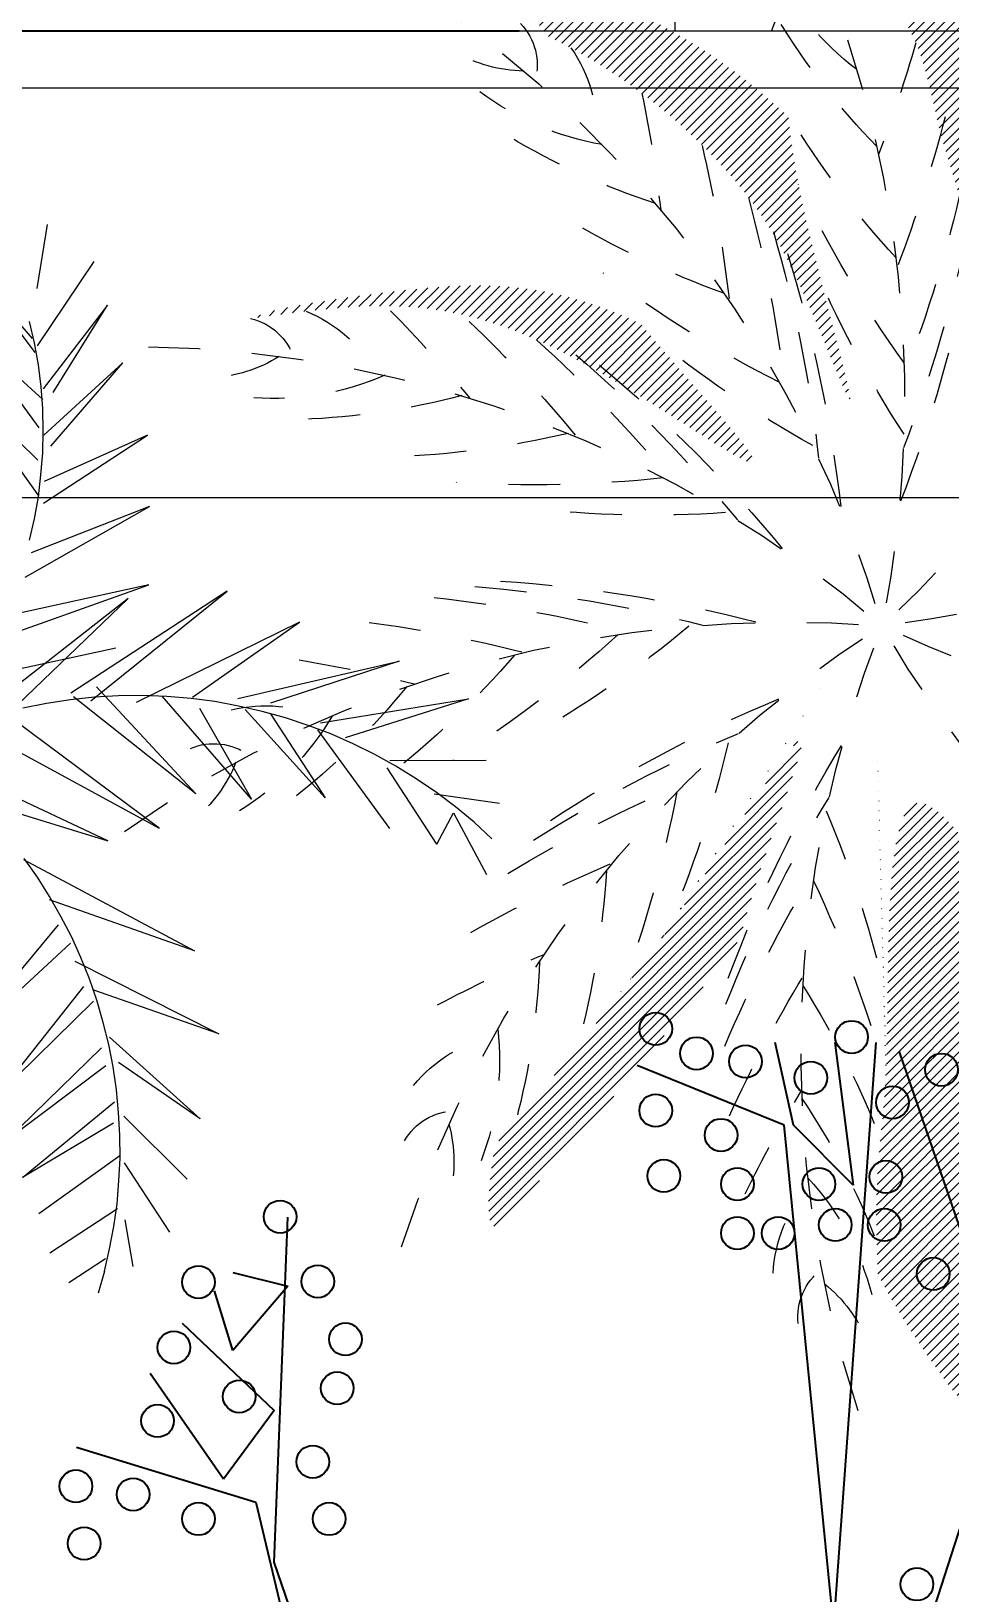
# Model space of a CAD drawing. Header units: millimetres. Extents: x 485872 to 486142, y -52344 to -52207.
# Drawn here: x 485941.389 to 485943.161, y -52262.611 to -52259.599 of the extents above; entities that cross this region are included whole.
import ezdxf

# ---------------------------------------------------------------- set-up
doc = ezdxf.new("R2010")
doc.units = ezdxf.units.MM
doc.header["$LTSCALE"] = 15
doc.header["$PDMODE"] = 2
doc.header["$PDSIZE"] = -10
doc.linetypes.add('DASHDOTX2', pattern=[50.8, 25.4, -12.7, 0, -12.7])
doc.linetypes.add('DASHED2', pattern=[0.375, 0.25, -0.125])
for name, color, linetype, lineweight in [('GRAMA', 74, 'Continuous', 9), ('PAREDE', 255, 'Continuous', 13), ('ÁRVORE', 90, 'DASHED2', 9)]:
    doc.layers.add(name, color=color, linetype=linetype, lineweight=lineweight)
doc.layers.add('hacth', color=9, linetype='Continuous')
doc.layers.add('PAISAVEGSIMBOLOGIA', color=7, linetype='Continuous')
doc.styles.get("Standard").update_dxf_attribs({"font": ''})
doc.styles.get('Standard').set_extended_font_data('Flux Architect', italic=True)
doc.dimstyles.get("Standard").update_dxf_attribs({"dimtxt": 0.2, "dimasz": 0.15, "dimexe": 0.1, "dimexo": 0.3, "dimgap": 0.1, "dimtad": 1, "dimzin": 0, "dimdsep": 46, "dimtxsty": 'Standard', "dimblk": 'ARCHTICK', "dimcen": 0.09, "dimdle": 0.1, "dimclrd": 4, "dimclrt": 2, "dimadec": 0, "dimazin": 0, "dimtfac": 1, "dimtofl": 0, "dimtmove": 0, "dimatfit": 3, "dimfxl": 1, "dimtfillclr": 1, "dimtolj": 1, "dimtzin": 0, "dimarcsym": 1})

# ---------------------------------------------------------------- blocks, each defined once
blk = doc.blocks.new('A$C3A2B07B9')
at = {"layer": 'PAISAVEGSIMBOLOGIA', "color": 38, "linetype": 'Continuous'}
for p, q in [((5.914550603773363, 4.173604955050365), (6.429152512788846, 2.67454722009316)), ((3.654777003315757, 3.502385073726201), (3.945638951889691, 0.5490175959000112)), ((6.429152512788846, 2.67454722009316), (6.362030524656348, 0.9964975167827674)), ((3.945638951889691, 0.5490175959000112), (4.661606825302101, 0.2581556473262765))]:
    blk.add_line(p, q, dxfattribs=at)
at = {"layer": 'PAISAVEGSIMBOLOGIA', "color": 104, "linetype": 'Continuous'}
for p, q in [((6.518648496965397, 2.383685271519311), (6.183038556303245, 3.793247022299937)), ((2.849313145726796, 1.757213382283453), (3.296793066609325, 3.144401137019883)), ((3.699524995404146, 2.920661176578619), (3.498159031006707, 0.1462856671055306)), ((7.3912343426868, 2.115197318989658), (6.518648496965397, 2.383685271519311)), ((6.429152512788846, 1.936205350636555), (6.67526646927439, 2.271815291298565)), ((6.67526646927439, 2.271815291298565), (7.033250405980367, 1.757213382283453)), ((6.876632433671375, 1.511099425797993), (6.429152512788846, 1.936205350636555)), ((3.386289050786103, 0.1910336591939199), (2.849313145726796, 1.757213382283453)), ((6.362030524656348, 1.332107457444891), (6.630518477186228, 1.64534340206282)), ((6.630518477186228, 1.64534340206282), (6.720014461362553, 1.354481453488972)), ((6.630518477186228, 1.264985469312421), (6.362030524656348, 1.332107457444891)), ((3.699524995404146, 0.1462856671055306), (3.610029011227368, 0.8398795444738595)), ((3.610029011227368, 0.8398795444738595), (3.900890959801302, 0.5490175959000112)), ((3.900890959801302, 0.5490175959000112), (3.990386943977853, 0.1462856671055306))]:
    blk.add_line(p, q, dxfattribs=at)
at = {"layer": 'PAISAVEGSIMBOLOGIA', "color": 108}
for centre in [(3.29960960611811, 2.782803099645747), (7.35455169310046, 2.584031428715206), (6.161921667517389, 2.464768426156894), (6.797991014495096, 2.464768426156894), (7.116025687983835, 2.345505423598581), (7.394306027286517, 2.305751089412524), (6.24143033588956, 2.18648808685424), (6.996762685425438, 1.987716415923671), (6.122167333331332, 1.828699079179301), (6.599219343564585, 1.868453413365386), (6.917254017053323, 1.629927408248761), (6.082412999145276, 1.590173074062704), (6.217094723883747, 1.308781581892631), (6.797991014495096, 1.311892734760036), (3.220100937745996, 1.272138400573965), (3.975433287281873, 1.073366729643424), (4.174204958212441, 1.073366729643424), (3.458626942862622, 1.033612395457367), (3.697152947979192, 1.033612395457367), (6.400447672634015, 0.9938580612711831), (3.776661616351361, 0.8348407245268133), (4.174204958212441, 0.8348407245268133), (3.451011674483083, 0.8001252102878027), (4.531993965887239, 0.7950863903407566), (4.253713626584556, 0.5963147194102163), (4.571748300073295, 0.4770517168519035), (3.418872608676565, 0.4372973826658467), (3.816415950537646, 0.318034380107548), (3.180346603559939, 0.2782800459214769), (4.134450624026385, 0.2385257117353063), (4.372976629142954, 0.1987713775492352), (3.617644279607076, 0.1192627091769935), (4.571748300073295, 0.0795083749909367)]:
    blk.add_circle(centre, 0.079508668372212, dxfattribs=at)
blk = doc.blocks.new('COIGUECHILOE')
at = {"layer": 'PAISAVEGSIMBOLOGIA', "lineweight": 0}
blk.add_blockref('A$C3A2B07B9', (292.6279874587085, 127.1423782281506), dxfattribs=at)
blk = doc.blocks.new('salsa')
at = {"layer": 'hacth', "lineweight": 0, "ltscale": 200}
h = blk.add_hatch(dxfattribs=at)
h.set_pattern_fill('ANSI31', color=256, scale=200, angle=90, style=0)
h.set_pattern_definition([(135, (0, 0), (-17.67766952966369, -17.67766952966368), [])])
edge = h.paths.add_edge_path()
edge.add_spline(control_points=[(363.3702715824164, 846.0277414414617), (348.3995544503546, 1052.69447923285), (361.3415342626823, 1620.030020653883), (275.8834430968708, 1921.047028140051), (366.9979290853628, 2850.710922025355), (248.3320648707036, 2690.58356556566), (152.1137959643402, 2560.74692598047), (59.45257513339028, 2425.926214734656), (-14.36283628079105, 2282.324741721933)], knot_values=[13822.58848197714, 13822.58848197714, 13822.58848197714, 13822.58848197714, 14001.88557600465, 14197.34820477547, 14396.65289016089, 14396.65289016089, 14396.65289016089, 14558.25582407644, 14558.25582407644, 14558.25582407644, 14558.25582407644], degree=3, periodic=0)
edge.add_spline(control_points=[(-14.36283628079123, 2282.32474172193), (-16.13416577757914, 2242.531924136176), (-17.70480135578049, 2204.027563417513), (-18.67903813490305, 2168.398777549176)], knot_values=[14197.34820477544, 14197.34820477544, 14197.34820477544, 14197.34820477544, 14222.25027917733, 14222.25027917736, 14222.25027917736, 14222.25027917736], degree=3, periodic=0)
edge.add_spline(control_points=[(-18.6790381349044, 2168.398777549128), (-23.13432454864112, 2005.464623328208), (-15.11695407743281, 1902.668179831238), (-5.59130813549045, 1805.022316240427)], knot_values=[14083.46842099561, 14083.46842099564, 14083.46842099564, 14083.46842099564, 14197.34820477547, 14197.34820477547, 14197.34820477547, 14197.34820477547], degree=3, periodic=0)
edge.add_spline(control_points=[(-5.59130813549045, 1805.022316240427), (1.23281174361534, 1735.069361563776), (8.83101027869485, 1667.759792693369), (13.17202782028557, 1582.876563784907)], knot_values=[14001.88557600465, 14001.88557600465, 14001.88557600465, 14001.88557600465, 14083.46842099561, 14083.46842099561, 14083.46842099561, 14083.46842099561], degree=3, periodic=0)
edge.add_spline(control_points=[(13.17202782028567, 1582.876563784905), (30.30954484416283, 1247.773614643768), (-17.59917369767815, 380.119426583492), (265.539084921443, 717.1845218227048), (363.3702715824181, 846.0277414414635)], knot_values=[13543.01504856858, 13543.01504856859, 13543.01504856859, 13543.01504856859, 13865.0887056072, 14001.88557600465, 14001.88557600465, 14001.88557600465, 14001.88557600465], degree=3, periodic=0)
edge = h.paths.add_edge_path()
edge.add_spline(control_points=[(-501.5724313221068, 1103.737936307692), (-530.6048478017028, 1142.381552345725), (-605.7899784685136, 1239.332076747347), (-759.8974170654503, 1436.847780249547), (-922.4699391657514, 1630.096949191412), (-1076.811234844472, 1810.470517373009), (-1201.798217063649, 1936.93297673229), (-1416.308176234213, 2239.895572037153), (-1384.299809473469, 1965.85236816995), (-1363.795842481676, 1829.475190154568)], knot_values=[1149.589925514433, 1149.589925514433, 1149.589925514433, 1149.589925514433, 1198.587528779231, 1280.661035787035, 1394.067404286654, 1456.037177797629, 1510.97715694337, 1593.394066815083, 1694.754813965674, 1694.754813965674, 1694.754813965674, 1694.754813965674], degree=3, periodic=0)
edge.add_spline(control_points=[(-1363.795842481676, 1829.475190154567), (-1339.108765296388, 1801.309589485842), (-1314.232272889059, 1772.171010516575), (-1289.664481818548, 1743.292198523647)], knot_values=[1394.067404286654, 1394.067404286654, 1394.067404286654, 1394.067404286654, 1431.491538655641, 1431.491538655641, 1431.491538655641, 1431.491538655641], degree=3, periodic=0)
edge.add_spline(control_points=[(-1289.664481818548, 1743.292198523647), (-1215.216695267394, 1655.780723644613), (-1143.603626772196, 1570.654616272448), (-1072.06416251173, 1481.759904563583)], knot_values=[1280.661035787035, 1280.661035787035, 1280.661035787035, 1280.661035787035, 1394.067404286654, 1394.067404286654, 1394.067404286654, 1394.067404286654], degree=3, periodic=0)
edge.add_spline(control_points=[(-1072.06416251173, 1481.759904563583), (-1020.290220721719, 1417.425768474757), (-968.5548297762634, 1351.11779378134), (-919.735105976004, 1288.316363684148)], knot_values=[1198.587528779231, 1198.587528779231, 1198.587528779231, 1198.587528779231, 1280.661035787034, 1280.661035787034, 1280.661035787034, 1280.661035787035], degree=3, periodic=0)
edge.add_spline(control_points=[(-919.7351059760035, 1288.316363684147), (-867.1801429123561, 1220.709941890245), (-818.0040754804808, 1157.167169212916), (-760.6825081458667, 1076.281980768947)], knot_values=[1110.234506813216, 1110.234506813216, 1110.234506813216, 1110.234506813217, 1198.58752877923, 1198.587528779233, 1198.587528779233, 1198.587528779233], degree=3, periodic=0)
edge.add_spline(control_points=[(-760.6825081458647, 1076.281980768945), (-582.3106053262659, 824.5853569056925), (-81.19853814798233, 7.159329564606284), (-411.9493728212918, 767.1627315817763), (-501.5724313221062, 1103.737936307691)], knot_values=[574.6648162335473, 574.66481623355, 574.66481623355, 574.66481623355, 849.5996685194763, 1110.234506813219, 1110.234506813219, 1110.234506813219, 1110.234506813219], degree=3, periodic=0)
edge = h.paths.add_edge_path()
edge.add_spline(control_points=[(1192.701680813004, 588.0149012537684), (1254.207342406173, 636.1021236576908), (1492.544459445706, 819.7348697246462), (1784.781517414263, 1059.235415721024), (2062.544546322274, 1355.308607938811), (2636.282593707726, 1781.795193019002), (2225.058581287383, 1713.45319864803), (2059.177915603527, 1677.611454303515), (2050.986074467131, 1675.816623080736)], knot_values=[12336.51600418353, 12336.51600418353, 12336.51600418353, 12336.51600418353, 12398.85866618304, 12569.27348081385, 12744.63793991423, 12881.98893357636, 13006.38888060704, 13012.92143126195, 13012.92143126195, 13012.92143126195, 13012.92143126195], degree=3, periodic=0)
edge.add_spline(control_points=[(2050.986074467129, 1675.816623080734), (1990.868244545508, 1618.756854319752), (1901.003628100589, 1549.198598605374), (1825.059665836284, 1486.488301415058)], knot_values=[12744.63793991423, 12744.63793991423, 12744.63793991423, 12744.63793991423, 12821.45979465237, 12821.45979465237, 12821.45979465237, 12821.45979465237], degree=3, periodic=0)
edge.add_spline(control_points=[(1825.059665836284, 1486.488301415058), (1766.827397095921, 1438.403334949055), (1716.779786826618, 1394.344630540584), (1671.691873852789, 1353.047350549233)], knot_values=[12685.73252127574, 12685.73252127574, 12685.73252127574, 12685.73252127574, 12744.63793991423, 12744.63793991423, 12744.63793991423, 12744.63793991423], degree=3, periodic=0)
edge.add_spline(control_points=[(1671.691873852789, 1353.047350549233), (1582.55075232734, 1271.400505273512), (1512.795759537615, 1200.547328654372), (1437.505154807438, 1130.713453201618)], knot_values=[12569.27348081385, 12569.27348081385, 12569.27348081385, 12569.27348081385, 12685.73252127573, 12685.73252127573, 12685.73252127573, 12685.73252127573], degree=3, periodic=0)
edge.add_spline(control_points=[(1437.505154807438, 1130.713453201618), (1327.332218488814, 1028.525362925125), (1205.306128485081, 928.5198558041161), (1044.860956062624, 803.2971820680925)], knot_values=[12398.85866618302, 12398.85866618302, 12398.85866618302, 12398.85866618302, 12569.27348081384, 12569.27348081385, 12569.27348081385, 12569.27348081385], degree=3, periodic=0)
edge.add_spline(control_points=[(1044.860956062608, 803.2971820680806), (846.6308608802688, 648.5845025969926), (384.0764550859087, 300.6797483928171), (664.7865110136413, 386.5951429961145), (850.9004049857264, 446.6288509056215)], knot_values=[12019.72646089877, 12019.72646089878, 12019.72646089878, 12019.72646089878, 12230.27405428977, 12398.85866618303, 12398.85866618303, 12398.85866618303, 12398.85866618303], degree=3, periodic=0)
edge.add_spline(control_points=[(850.9004049857264, 446.6288509056215), (908.5294396011908, 465.2179232063203), (972.0352643282395, 485.9001031412145), (1038.874588364889, 506.776960719417)], knot_values=[11967.52526179921, 11967.52526179921, 11967.52526179921, 11967.52526179921, 12019.72646089877, 12019.72646089877, 12019.72646089877, 12019.72646089877], degree=3, periodic=0)
edge.add_arc((3357.114798844167, -3696.640312685248), 4800.307745117986, 116.80083131877089, 118.8773165223536, ccw=False)
edge = h.paths.add_edge_path()
edge.add_spline(control_points=[(2469.632632251046, -1168.369219067615), (2502.629609644715, -1182.800551155965), (2624.101149439429, -1238.451210147419), (2937.985926895731, -1408.079075257307), (2649.812786535552, -998.1543267351744), (2510.167536681851, -790.4996818244534), (2273.327167357952, -528.0267573173983), (1973.698611008586, -319.9428944510614), (1620.213244557234, -137.3972815690112), (778.1147168553128, 23.71465151019343), (1778.99910564831, -2.271803801043969), (2246.121450674314, 54.01999455528971), (2562.644347954937, 124.5742491617978), (3290.003484068052, 148.2381326703718), (2796.506587887387, 372.3195366129441), (2502.586485053674, 493.5056971072436), (2306.274821636954, 568.8649226087459), (2131.945388102111, 578.295524297189)], knot_values=[9939.621023410888, 9939.621023410888, 9939.621023410888, 9939.621023410888, 9972.726294156864, 10055.14320401319, 10179.54315104666, 10245.36745140558, 10344.24250658631, 10519.04088876127, 10598.9809530306, 10778.39029511872, 11027.81157238227, 11109.88507934243, 11285.2495384582, 11422.6005321213, 11547.00047916601, 11612.82477952924, 11771.22023036595, 11771.22023036595, 11771.22023036595, 11771.22023036595], degree=3, periodic=0)
edge.add_spline(control_points=[(2131.945388102107, 578.295524297189), (2171.445856882542, 564.0426310156034), (2209.931645189329, 548.7247876841789), (2248.127121912984, 533.3038212211262)], knot_values=[11612.82477952924, 11612.82477952924, 11612.82477952924, 11612.82477952924, 11657.62261271093, 11657.62261271093, 11657.62261271093, 11657.62261271093], degree=3, periodic=0)
edge.add_spline(control_points=[(2248.127121912984, 533.3038212211262), (2304.250160770195, 510.6448161697342), (2359.746408484062, 487.7631652807878), (2430.353679207016, 457.2181558067518)], knot_values=[11547.00047916601, 11547.00047916601, 11547.00047916601, 11547.00047916601, 11612.82477952924, 11612.82477952924, 11612.82477952924, 11612.82477952924], degree=3, periodic=0)
edge.add_spline(control_points=[(2430.353679207016, 457.2181558067518), (2563.79286033674, 399.4917912258593), (2751.203201700998, 314.3946553952709), (2751.165192184089, 266.5401692327786)], knot_values=[11422.6005321213, 11422.6005321213, 11422.6005321213, 11422.6005321213, 11547.00047916601, 11547.00047916601, 11547.00047916601, 11547.00047916601], degree=3, periodic=0)
edge.add_spline(control_points=[(2751.165192184089, 266.5401692327786), (2751.123225567218, 213.7036417116453), (2522.571451515351, 206.267944147244), (2346.036685029488, 191.3168229042931)], knot_values=[11285.2495384582, 11285.2495384582, 11285.2495384582, 11285.2495384582, 11422.6005321213, 11422.6005321213, 11422.6005321213, 11422.6005321213], degree=3, periodic=0)
edge.add_spline(control_points=[(2346.036685029488, 191.3168229042931), (2269.942018217965, 184.8721966582093), (2203.512161150277, 177.0311975064883), (2142.933264357638, 168.576243068841)], knot_values=[11226.04489391663, 11226.04489391663, 11226.04489391663, 11226.04489391663, 11285.2495384582, 11285.2495384582, 11285.2495384582, 11285.2495384582], degree=3, periodic=0)
edge.add_spline(control_points=[(2142.933264357638, 168.576243068841), (2024.077159857244, 151.9875793362061), (1927.744116389269, 133.0355168235344), (1825.129394990275, 117.6293960752324)], knot_values=[11109.88507934243, 11109.88507934243, 11109.88507934243, 11109.88507934243, 11226.04489391662, 11226.04489391662, 11226.04489391662, 11226.04489391662], degree=3, periodic=0)
edge.add_spline(control_points=[(1825.129394990275, 117.6293960752324), (1752.626265729714, 106.7440966874886), (1676.987181428627, 97.62901125714501), (1580.266970120896, 91.80425735834535)], knot_values=[11027.81157238227, 11027.81157238227, 11027.81157238227, 11027.81157238227, 11109.88507934243, 11109.88507934243, 11109.88507934243, 11109.88507934243], degree=3, periodic=0)
edge.add_spline(control_points=[(1580.266970120896, 91.80425735834535), (1482.558848068655, 85.9200087905107), (1363.336749815276, 83.39365063532692), (1249.011701440578, 81.15045295123636)], knot_values=[10944.8997577068, 10944.8997577068, 10944.8997577068, 10944.8997577068, 11027.81157238227, 11027.81157238227, 11027.81157238227, 11027.81157238227], degree=3, periodic=0)
edge.add_spline(control_points=[(1249.011701440578, 81.15045295123636), (1019.415926221607, 76.64550221148095), (583.4683041084718, 69.65912796164648), (1156.020389950015, -39.88265403172368), (1348.601292102775, -109.5785739892979)], knot_values=[10598.9809530306, 10598.9809530306, 10598.9809530306, 10598.9809530306, 10765.49041561868, 10944.8997577068, 10944.8997577068, 10944.8997577068, 10944.8997577068], degree=3, periodic=0)
edge.add_spline(control_points=[(1348.601292102775, -109.5785739892979), (1434.410255649257, -140.6332351115838), (1499.497867883589, -174.2455404401566), (1565.416543034635, -212.0718510460011)], knot_values=[10519.04088876127, 10519.04088876127, 10519.04088876127, 10519.04088876127, 10598.9809530306, 10598.9809530306, 10598.9809530306, 10598.9809530306], degree=3, periodic=0)
edge.add_spline(control_points=[(1565.416543034635, -212.0718510460011), (1633.314178166913, -251.0337541793823), (1702.093524300543, -294.4664798437665), (1769.592123600222, -342.4190864732092)], knot_values=[10436.70092510495, 10436.70092510495, 10436.70092510495, 10436.70092510495, 10519.04088876127, 10519.04088876127, 10519.04088876127, 10519.04088876127], degree=3, periodic=0)
edge.add_spline(control_points=[(1769.592123600222, -342.4190864732092), (1845.385377159568, -396.2644123141298), (1919.563770744545, -455.8087371030762), (1989.065658053389, -521.1215186443786)], knot_values=[10344.24250658631, 10344.24250658631, 10344.24250658631, 10344.24250658631, 10436.70092510494, 10436.70092510494, 10436.70092510494, 10436.70092510494], degree=3, periodic=0)
edge.add_spline(control_points=[(1989.065658053389, -521.1215186443786), (2063.390993192472, -590.9670230599877), (2132.368196821477, -667.4094319808412), (2188.608037987766, -740.5966366943911)], knot_values=[10245.36745140557, 10245.36745140557, 10245.36745140557, 10245.36745140557, 10344.2425065863, 10344.24250658631, 10344.24250658631, 10344.24250658631], degree=3, periodic=0)
edge.add_spline(control_points=[(2188.608037987769, -740.5966366943954), (2226.048706822797, -789.3197098364301), (2257.844186051739, -836.6000788856409), (2302.712441705801, -901.7665213249117)], knot_values=[10179.54315104666, 10179.54315104667, 10179.54315104667, 10179.54315104667, 10245.36745140558, 10245.36745140558, 10245.36745140558, 10245.36745140558], degree=3, periodic=0)
edge.add_spline(control_points=[(2302.712441705801, -901.7665213249117), (2360.059511284166, -985.0571341259227), (2438.762188014732, -1097.566326392547), (2469.632632251047, -1168.369219067617)], knot_values=[10095.41171607995, 10095.41171607995, 10095.41171607995, 10095.41171607995, 10179.54315104666, 10179.54315104666, 10179.54315104666, 10179.54315104666], degree=3, periodic=0)
edge = h.paths.add_edge_path()
edge.add_spline(control_points=[(1332.159269467301, -2100.612979994519), (1434.36696360965, -2313.044362332876), (1633.422435723916, -2759.593835233744), (1664.684019245823, -2194.300777888868), (1674.223090492669, -1845.50489312667), (1587.787205417427, -1395.189307043084), (1420.556614561933, -1030.86403125312), (1211.188977051062, -731.8702438158607), (1147.231739268526, -633.8349909226987)], knot_values=[8480.373428692319, 8480.373428692319, 8480.373428692319, 8480.373428692319, 8655.661628707956, 8780.061575777487, 8845.88587614054, 9037.655330194162, 9199.090704781012, 9303.725868445072, 9303.725868445072, 9303.725868445072, 9303.725868445072], degree=3, periodic=0)
edge.add_arc((3679.953650847372, 2287.743955015585), 3866.562274002767, 225.2240417064064, 229.0779257070356, ccw=False)
edge.add_spline(control_points=[(956.5930708000192, -456.9984681974918), (814.2354155679553, -368.9472825265319), (575.3876695024153, -249.7365937140088), (901.84469014996, -681.4715012556862), (1026.632694241399, -881.3388793722273)], knot_values=[9199.090704781012, 9199.090704781012, 9199.090704781012, 9199.090704781012, 9345.66050644286, 9546.582154992331, 9546.582154992331, 9546.582154992331, 9546.582154992331], degree=3, periodic=0)
edge.add_spline(control_points=[(1026.632694241399, -881.3388793722273), (1126.89664454184, -1041.927174794216), (1185.862513690248, -1170.389057454502), (1233.097723672993, -1319.430893832415)], knot_values=[9037.655330194164, 9037.655330194164, 9037.655330194164, 9037.655330194164, 9199.090704781016, 9199.090704781016, 9199.090704781016, 9199.090704781016], degree=3, periodic=0)
edge.add_spline(control_points=[(1233.097723672993, -1319.430893832415), (1260.064398274651, -1404.519172366691), (1283.207710120926, -1496.315055941762), (1300.700402413004, -1589.034366262926)], knot_values=[8945.49155623675, 8945.49155623675, 8945.49155623675, 8945.49155623675, 9037.655330194159, 9037.655330194159, 9037.655330194159, 9037.655330194159], degree=3, periodic=0)
edge.add_spline(control_points=[(1300.700402413004, -1589.034366262926), (1319.605569135792, -1689.240440363789), (1331.910738251248, -1790.525088991981), (1335.309315793478, -1885.586792864138)], knot_values=[8845.885876140535, 8845.885876140535, 8845.885876140535, 8845.885876140535, 8945.491556236746, 8945.49155623675, 8945.49155623675, 8945.49155623675], degree=3, periodic=0)
edge.add_spline(control_points=[(1335.309315793479, -1885.586792864142), (1337.555261895456, -1948.408211709535), (1335.911510471037, -2008.51193853712), (1332.888436259139, -2083.044854251497)], knot_values=[8780.061575777481, 8780.061575777487, 8780.061575777487, 8780.061575777487, 8845.88587614054, 8845.88587614054, 8845.88587614054, 8845.88587614054], degree=3, periodic=0)
edge.add_spline(control_points=[(1332.888436259139, -2083.044854251498), (1332.654232293794, -2088.819077173412), (1332.411749730687, -2094.679903065949), (1332.159269467301, -2100.612979994522)], knot_values=[8774.962027741123, 8774.962027741125, 8774.962027741125, 8774.962027741125, 8780.061575777487, 8780.061575777487, 8780.061575777487, 8780.061575777487], degree=3, periodic=0)
edge = h.paths.add_edge_path()
edge.add_spline(control_points=[(-48.77140119367575, -2299.166610728938), (-85.12477775791531, -2529.539838116911), (-177.4864208902475, -3034.132497664987), (213.1892593421442, -2424.733374645859), (466.8261708080192, -2185.970154276736), (535.6042979338977, -1756.773917649801), (627.0047597190797, -1550.896775479238), (646.0195581504717, -1374.276097976433), (646.7464812193691, -1366.951323882213)], knot_values=[7100.069782063641, 7100.069782063641, 7100.069782063641, 7100.069782063641, 7275.668721458865, 7416.704064057883, 7563.046275267133, 7673.389233355532, 7816.821187734269, 7822.951760140059, 7822.951760140059, 7822.951760140059, 7822.951760140059], degree=3, periodic=0)
edge.add_spline(control_points=[(646.7464812193688, -1366.951323882211), (611.3485346953763, -1287.248808670649), (574.3618299221765, -1197.272812744683), (538.6929601104565, -1110.977700675247)], knot_values=[8172.636049292227, 8172.636049292227, 8172.636049292227, 8172.636049292227, 8241.562150309535, 8241.562150309535, 8241.562150309535, 8241.562150309535], degree=3, periodic=0)
edge.add_spline(control_points=[(538.6929601104565, -1110.977700675247), (453.0943148985826, -903.8855017762697), (285.2880921563114, -504.0077310414948), (338.4850663047818, -1094.639854309631), (312.5253010081574, -1316.457688390686)], knot_values=[7816.821187734269, 7816.821187734269, 7816.821187734269, 7816.821187734269, 7982.230994604001, 8172.636049292227, 8172.636049292227, 8172.636049292227, 8172.636049292227], degree=3, periodic=0)
edge.add_spline(control_points=[(312.5253010081574, -1316.457688390686), (309.4255671855695, -1342.943915631102), (305.5498371434767, -1368.086453224356), (301.0791551154543, -1392.188868131335)], knot_values=[7794.085813154994, 7794.085813154994, 7794.085813154994, 7794.085813154994, 7816.821187734269, 7816.821187734269, 7816.821187734269, 7816.821187734269], degree=3, periodic=0)
edge.add_spline(control_points=[(301.0791551154543, -1392.188868131335), (293.1073833135567, -1435.166416144985), (283.2439472005928, -1474.836868777341), (272.5152734382509, -1512.921292842332)], knot_values=[7753.545864923243, 7753.545864923243, 7753.545864923243, 7753.545864923243, 7794.085813154994, 7794.085813154994, 7794.085813154994, 7794.085813154994], degree=3, periodic=0)
edge.add_spline(control_points=[(272.5152734382509, -1512.921292842332), (251.3022628773578, -1588.222798675411), (226.7066733328416, -1657.32384975106), (206.6625876434277, -1733.527965144128)], knot_values=[7673.389233355533, 7673.389233355533, 7673.389233355533, 7673.389233355533, 7753.545864923243, 7753.545864923243, 7753.545864923243, 7753.545864923243], degree=3, periodic=0)
edge.add_spline(control_points=[(206.6625876434277, -1733.527965144128), (179.0700645559405, -1838.4299220568), (160.1026633882078, -1956.792220362552), (119.0390751738016, -2052.749260893281)], knot_values=[7563.046275267133, 7563.046275267133, 7563.046275267133, 7563.046275267133, 7673.389233355532, 7673.389233355532, 7673.389233355532, 7673.389233355532], degree=3, periodic=0)
edge.add_spline(control_points=[(119.0390751738016, -2052.749260893281), (84.69640651505894, -2133.000914285427), (34.8986447832644, -2197.581296271909), (-24.45984377940636, -2269.751437240591)], knot_values=[7470.763262183394, 7470.763262183394, 7470.763262183394, 7470.763262183394, 7563.046275267133, 7563.046275267133, 7563.046275267133, 7563.046275267133], degree=3, periodic=0)
edge.add_spline(control_points=[(-24.45984377940636, -2269.751437240591), (-32.39743139729176, -2279.402235824003), (-40.50598208446849, -2289.188753010583), (-48.77140119367524, -2299.166610728933)], knot_values=[7458.422912559744, 7458.422912559744, 7458.422912559744, 7458.422912559744, 7470.763262183394, 7470.763262183394, 7470.763262183394, 7470.763262183394], degree=3, periodic=0)
edge = h.paths.add_edge_path()
edge.add_spline(control_points=[(-329.841059405295, -1791.672525549206), (-322.327760831347, -1720.968929964825), (-312.4230399337595, -1647.068195031993), (-294.3168615308239, -1555.329323101425)], knot_values=[6880.901407280162, 6880.901407280162, 6880.901407280162, 6880.901407280162, 6959.139968220435, 6959.139968220435, 6959.139968220435, 6959.139968220435], degree=3, periodic=0)
edge.add_spline(control_points=[(-294.3168615308239, -1555.329323101425), (-273.732864211967, -1451.036045313576), (-242.5490861533788, -1323.688287165621), (-211.7826240322847, -1203.357598285349)], knot_values=[6791.955949393549, 6791.955949393549, 6791.955949393549, 6791.955949393549, 6880.901407280162, 6880.901407280162, 6880.901407280162, 6880.901407280162], degree=3, periodic=0)
edge.add_spline(control_points=[(-211.7826240322847, -1203.357598285349), (-153.0933626780788, -973.8180684937828), (-40.3146581987746, -571.3832873444478), (-231.0345331481624, -1080.591930532886), (-315.2714561804029, -1253.627104547658)], knot_values=[6457.253944907151, 6457.253944907151, 6457.253944907151, 6457.253944907151, 6626.923866773077, 6791.955949393549, 6791.955949393549, 6791.955949393549, 6791.955949393549], degree=3, periodic=0)
edge.add_spline(control_points=[(-315.2714561804033, -1253.627104547659), (-336.21521752729, -1296.648706699429), (-356.5530753689511, -1334.846075977292), (-377.2319163393632, -1370.11853579447)], knot_values=[6416.222145209768, 6416.222145209768, 6416.222145209768, 6416.222145209769, 6457.253944907151, 6457.253944907151, 6457.253944907151, 6457.253944907151], degree=3, periodic=0)
edge.add_spline(control_points=[(-377.2319163393632, -1370.11853579447), (-406.6002519597118, -1420.21290227992), (-436.6563511595467, -1464.40772116103), (-470.1126368878886, -1508.143737114915)], knot_values=[6357.948295802835, 6357.948295802835, 6357.948295802835, 6357.948295802835, 6416.222145209766, 6416.222145209769, 6416.222145209769, 6416.222145209769], degree=3, periodic=0)
edge.add_spline(control_points=[(-470.1126368878902, -1508.143737114917), (-570.4681939628597, -1639.334398293832), (-701.4173201328882, -1766.396927401943), (-845.4732092351003, -1874.333183361625)], knot_values=[6183.149913590867, 6183.149913590869, 6183.149913590869, 6183.149913590869, 6357.948295802838, 6357.948295802838, 6357.948295802838, 6357.948295802838], degree=3, periodic=0)
edge.add_spline(control_points=[(-845.4732092351003, -1874.333183361625), (-926.9587115707236, -1935.387542832211), (-1012.637882470707, -1990.32221807024), (-1095.146724726965, -2034.488184747777)], knot_values=[6084.27485842467, 6084.27485842467, 6084.27485842467, 6084.27485842467, 6183.149913590867, 6183.149913590867, 6183.149913590867, 6183.149913590867], degree=3, periodic=0)
edge.add_spline(control_points=[(-1095.146724726965, -2034.488184747777), (-1122.298647483037, -2049.022274463292), (-1149.107245991507, -2062.390188939691), (-1177.670244023456, -2076.010445920812)], knot_values=[6051.737159591898, 6051.737159591898, 6051.737159591898, 6051.737159591898, 6084.27485842467, 6084.27485842467, 6084.27485842467, 6084.27485842467], degree=3, periodic=0)
edge.add_spline(control_points=[(-1177.670244023457, -2076.010445920813), (-1257.731405713777, -2182.251506989697), (-1410.703597974453, -2403.998848398757), (-972.8735137398108, -2207.268739204042), (-737.7982591102127, -2099.09407872245), (-527.3756394925332, -1964.177994101062), (-387.4324010915738, -1846.221125114843), (-329.8410594052941, -1791.672525549203)], knot_values=[5795.076233971353, 5795.076233971353, 5795.076233971353, 5795.076233971353, 5894.050610970407, 6018.450558064908, 6084.27485842467, 6183.149913590867, 6261.281434045263, 6261.281434045263, 6261.281434045263, 6261.281434045263], degree=3, periodic=0)
edge = h.paths.add_edge_path()
edge.add_spline(control_points=[(-821.983111715051, -1030.225482354425), (-669.8223633220912, -848.9637031378902), (-237.6487470686331, -390.2870226500519), (-652.8546979853265, -688.9919601311833), (-900.9036631435297, -837.894558972871)], knot_values=[5010.811685524033, 5010.811685524033, 5010.811685524033, 5010.811685524033, 5204.942081223853, 5410.920343507927, 5410.920343507927, 5410.920343507927, 5410.920343507927], degree=3, periodic=0)
edge.add_spline(control_points=[(-900.9036631435297, -837.894558972871), (-943.1182464377957, -863.2357699612985), (-986.3262331851467, -888.4358583492447), (-1029.589706327259, -912.4813955918816)], knot_values=[4975.75696757972, 4975.75696757972, 4975.75696757972, 4975.75696757972, 5010.811685524032, 5010.811685524032, 5010.811685524032, 5010.811685524032], degree=3, periodic=0)
edge.add_spline(control_points=[(-1029.589706327259, -912.4813955918816), (-1092.859137620091, -947.6461051258323), (-1156.247236361956, -980.341603247103), (-1216.820529633073, -1007.398243806279)], knot_values=[4924.492195997886, 4924.492195997886, 4924.492195997886, 4924.492195997886, 4975.75696757972, 4975.75696757972, 4975.75696757972, 4975.75696757972], degree=3, periodic=0)
edge.add_spline(control_points=[(-1216.820529633073, -1007.398243806279), (-1538.655752396976, -1151.154336159235), (-1781.03013362364, -1135.727717007253), (-2027.801347788482, -1107.479217203078)], knot_values=[4652.114580534013, 4652.114580534013, 4652.114580534013, 4652.114580534013, 4924.492195997886, 4924.492195997886, 4924.492195997886, 4924.492195997886], degree=3, periodic=0)
edge.add_spline(control_points=[(-2027.801347788482, -1107.479217203078), (-2086.479156342745, -1100.762226045644), (-2145.405563532384, -1093.320280795593), (-2219.9782253028, -1082.684735034471)], knot_values=[4587.34802488551, 4587.34802488551, 4587.34802488551, 4587.34802488551, 4652.114580534012, 4652.114580534012, 4652.114580534012, 4652.114580534012], degree=3, periodic=0)
edge.add_spline(control_points=[(-2219.9782253028, -1082.684735034471), (-2155.151683204858, -1114.492403210316), (-1904.547126832525, -1154.007866924382), (-1507.724684646254, -1204.199716501317), (-1197.946086191088, -1223.916472189839), (-861.3845662259416, -1068.911804713995), (-849.4691450146564, -1063.274579172028)], knot_values=[4488.371051896879, 4488.371051896879, 4488.371051896879, 4488.371051896879, 4586.290280177071, 4652.114580534013, 4924.492195997886, 4934.416000155913, 4934.416000155913, 4934.416000155913, 4934.416000155913], degree=3, periodic=0)
edge.add_spline(control_points=[(-849.4691450146579, -1063.274579172029), (-840.5174981541098, -1052.408057796165), (-831.3595276699889, -1041.395155588925), (-821.983111715051, -1030.225482354425)], knot_values=[5410.920343507926, 5410.920343507926, 5410.920343507926, 5410.920343507926, 5422.883003778743, 5422.883003778743, 5422.883003778743, 5422.883003778743], degree=3, periodic=0)
at = {"layer": 'ÁRVORE', "color": 72, "lineweight": 0}
for centre, radius, start, end in [((3782.300058409867, 1497.032301966479), 4067.788028597462, 161.8705755667798, 201.5936322862986), ((-503.6003350463536, 2696.393815406977), 485.0432392775783, 308.4321033856172, 338.3515154958874), ((-85.97010551363493, 2432.527036199724), 210.3441863590647, 173.7791131579242, 233.039547646097), ((-985.4667269435553, 2607.917068396143), 983.5751865614633, 317.4391002144179, 345.0126682202128), ((117.3319997492406, 2303.704585195898), 501.0402275964803, 182.8789517495162, 221.5345528079054), ((2180.01151579648, 3434.304767545691), 4067.788028597462, 197.8705755673168, 237.5936322858004), ((-2403.967381432357, 3092.066137497691), 2557.882302316665, 326.0526428209093, 338.8318480556319), ((-1992.321748509708, 1885.419570241502), 485.0432392775783, 344.4321033836036, 14.35151549589271), ((3825.531746134458, 4117.385977118654), 4800.307745117984, 206.188295071305, 211.1385601164552), ((-2330.154521509709, 1530.606419572054), 983.5751865614633, 353.4391002144322, 21.01266822089646), ((-2917.237115233841, 2943.64619329237), 3126.363005056547, 327.5529401608234, 339.1109605998201), ((-1499.354794054928, 1917.423751457041), 210.3441863590647, 209.7791131578633, 269.0395476461111), ((3519.092937767801, -2040.314765017102), 4067.788028597462, 110.1724596134862, 149.8955163310189), ((-3762.321340232792, 1088.517479217989), 2557.882302316665, 2.052642821203277, 14.831848055585), ((3828.666966125665, 3720.010092599697), 4800.307745117984, 204.5672565167883, 211.210680936158), ((-1259.159999027553, 1932.702178568957), 501.0402275964803, 218.8789517493069, 257.5345528108595), ((-4049.386630445423, 2699.553000108717), 4213.234994074091, 334.6755118233613, 344.6306614485044), ((-4090.326223268809, 666.7508420491647), 3126.363005056547, 3.552940162472799, 15.11096059913775), ((3866.560995951591, 3351.086545757397), 4800.307745117984, 202.9482548695818, 211.3076687615416), ((674.7814397814842, 5579.626370477868), 4800.307745117984, 242.1882950721172, 247.1385601176889), ((3911.088516027032, 3104.634599020152), 4800.307745117984, 201.6825186313177, 211.4018622262456), ((-4862.780042066875, -196.1854878669547), 4213.234994074091, 10.67551182281818, 20.63066144637463), ((-3756.619842603509, 2159.545932672365), 3866.562274002767, 337.0346771915022, 347.4268266364332), ((3954.221841246186, 2922.504421709485), 4800.307745117984, 200.5185801731161, 211.4981257703373), ((910.8895705941292, 5259.985362838401), 4800.307745117984, 240.5672565178467, 247.2106809336747), ((-4308.518544956746, -460.9763822421372), 3866.562274002767, 13.03467719140987, 23.42682663668851), ((1158.394304737744, 4983.79349568524), 4800.307745117984, 238.9482548708839, 247.3076687625095), ((-332.6844969984916, 4054.16088371296), 4067.788028597462, 234.9681246691864, 274.6911813912899), ((1339.278644919691, 4810.582302117166), 4800.307745117984, 237.6825186290936, 247.4018622262973), ((-2726.33103191823, 302.112577996595), 485.0432392775783, 21.52965248490895, 51.44906459730401), ((1481.227670237717, 4688.58902591691), 4800.307745117984, 236.5185801741183, 247.4981257713537), ((-2781.775718107524, -184.6617446379679), 983.5751865614633, 30.5366493174262, 58.1102173212422), ((-3657.429412424269, -1401.12178734559), 2557.882302316665, 39.15019192315729, 51.92939715793636), ((-3664.650684371295, -1935.37093592211), 3126.363005056547, 40.65048926443916, 52.20850970121645), ((-2352.439877777996, 624.9842098489462), 210.3441863590647, 246.8766622607148, 306.1370967458333), ((-3760.266721769872, -3089.581308901863), 4213.234994074091, 47.77306092371094, 57.72821055064881), ((-3158.467409729662, -2966.465050985659), 3866.562274002767, 50.13222629371307, 60.52437573795314), ((1744.510943174657, -3674.721896216827), 4067.788028597462, 75.67216806278081, 115.3952247809527), ((-2170.073719933334, 782.0496559379677), 501.0402275964803, 255.976500850471, 294.6321019115027), ((-2827.272585794034, 4857.374821004836), 4800.307745117984, 279.2858441688879, 284.2361092192288), ((-2446.151339620056, 4744.840297756161), 4800.307745117984, 277.6648056177769, 284.3082300365852), ((-3905.417096897664, 1137.812262780411), 4067.788028597462, 304.0338805215819, 343.7569372416856), ((-2082.14743791491, 4673.835365097416), 4800.307745117984, 276.0458039763244, 284.4052178612754), ((-3988.16609565884, -800.8936505602617), 4067.788028597462, 331.6319079146236, 11.35496463328772), ((-2755.740671321454, -2992.121788680175), 4067.788028597462, 7.631907914565213, 47.35496463433229), ((-2652.123389720622, 3084.338011877058), 4067.788028597462, 270.968124666703, 310.6911813843595), ((-1833.395862146917, 4644.785138980863), 4800.307745117984, 274.7800677305992, 284.4994113263783), ((-1646.59278172225, 4633.102057644545), 4800.307745117984, 273.6161292736322, 284.595674870963), ((-470.7159747776413, -4040.461102002853), 4067.788028597462, 43.63190791609513, 83.35496462975067), ((-4055.390605121555, 2780.415347700386), 4800.307745117984, 309.616129275701, 320.595674873217), ((-4213.384614646139, 2680.06706331615), 4800.307745117984, 310.7800677298529, 320.4994113253808), ((-811.6094022688296, -4256.421202716039), 3866.562274002767, 86.13222629127746, 96.52437573942883), ((-4915.597546010914, 117.4871558494923), 4800.307745117984, 342.6818851284789, 353.6614307267267), ((-4410.726292282047, -2173.107461822772), 4800.307745117984, 10.27991252053511, 21.25945811906943), ((-1226.109352171126, -4709.753108119214), 4213.234994074091, 83.77306091913665, 93.72821055278307), ((-4431.704161330762, 2557.356682199432), 4800.307745117984, 312.0458039726223, 320.4052178617705), ((-1827.18218825728, -3719.775604619267), 3126.363005056547, 76.65048926490313, 88.20850970216325), ((-4993.253486454191, -52.81093615255679), 4800.307745117984, 343.8458235846785, 353.5651671798636), ((1642.143270522651, -4009.88737443238), 3866.562274002767, 119.1979821467318, 129.5901315930567), ((-4400.653268441263, -2360.004276726948), 4800.307745117984, 11.44385097667879, 21.16319457172671), ((-4767.925156086387, 2400.844754208258), 4800.307745117984, 313.664805616911, 320.3082300367944), ((3312.942012623249, -2792.892138487281), 3866.562274002767, 146.7960095383473, 157.1881589843629), ((-2135.363827109042, -3283.314407030674), 2557.882302316665, 75.1501919246806, 87.92939715573377), ((-2141.962380334439, -1784.481231875339), 983.5751865614633, 66.53664931372434, 94.11021732059997), ((-5142.404854297343, 2267.869648140302), 4800.307745117984, 315.2858441733106, 320.2361092184781), ((-5109.264152764978, -274.7631549039799), 4800.307745117984, 345.1115598259491, 353.4709737169305), ((-2383.225455045405, -1358.082963594788), 485.0432392775783, 57.52965248467617, 87.44906459607478), ((1542.112100810108, -4615.951554243074), 4213.234994074091, 116.8388167789878, 126.7939664032777), ((-2215.303772821727, -642.8458668325039), 501.0402275964803, 291.9765008515196, 330.6321019096781), ((3505.061076462566, -3376.339042894164), 4213.234994074091, 144.4368441712391, 154.3919937946568), ((-4400.64137552649, -2610.446409673983), 4800.307745117984, 12.70958721715957, 21.06900110883903), ((-2270.520340844694, -877.1066200505885), 210.3441863590647, 282.876662259843, 342.1370967462654), ((-5305.639369114938, -589.3697589315417), 4800.307745117984, 346.7305614726257, 353.373985890621), ((498.2531458440396, -4114.251949041704), 3126.363005056547, 109.7162451172658, 121.2742655561072), ((-4428.926534026563, -2980.230793766299), 4800.307745117984, 14.32858886382008, 20.97201328361756), ((2347.552754164038, -3415.306920865173), 3126.363005056547, 137.3142725101605, 148.8722929485525), ((-5546.918816879095, -905.1254418507159), 4800.307745117984, 348.3516000270002, 353.3018650727993), ((1.849332362708764, -3916.622109582271), 2557.882302316665, 108.215947778652, 120.9951530119357), ((-821.4457032826568, -2664.132703559095), 983.5751865614633, 99.60240516813455, 127.1759731763699), ((1816.074909061489, -3470.130270438823), 2557.882302316665, 135.8139751675451, 148.5931804016806), ((-4496.474370643201, -3371.836096291985), 4800.307745117984, 15.94962741942874, 20.89989246318393), ((-1505.78669148654, -1747.406093056866), 501.0402275964803, 325.042256704945, 3.697857764718897), ((-1424.247714146676, -1973.853360780136), 210.3441863590647, 315.9424181146149, 15.20285260103747), ((-1256.278405412736, -2438.425203588414), 485.0432392775783, 90.59540833811572, 120.5148204517881), ((506.2196089032266, -2741.553904805885), 983.5751865614633, 127.2004325610979, 154.7740005675218), ((-524.9445732829001, -2246.164466181392), 501.0402275964803, 352.6402840969188, 31.2958851568654)]:
    blk.add_arc(centre, radius, start, end, dxfattribs=at)
blk = doc.blocks.new('borbrak')
at = {"layer": 'hacth', "color": 76, "lineweight": 0}
for p, q in [((293.5168614747817, 695.2698518221441), (411.135222147277, 959.5008667326764)), ((411.135222147277, 959.5008667326764), (343.8465785999433, 719.3405860952624)), ((427.5470864281524, 767.4820546550908), (528.7535828197722, 923.3947653161888)), ((167.1455065137706, 587.4986097140645), (276.5579350526095, 887.2886639065109)), ((276.5579350526095, 887.2886639065109), (209.2692915052758, 635.0930161257565)), ((612.4540906615439, 899.3240310430699), (528.7535828197722, 803.5881560715786)), ((616.2835256644757, 838.6001332053563), (661.6896835039953, 850.0884382005897)), ((-614.0592332429369, 635.0930161257565), (-690.1008710788446, 815.6235232081088)), ((571.9714921075501, 824.9235796380087), (528.2065206784754, 809.0587774917075)), ((616.2835256644757, 838.6001332053563), (571.9714921075501, 824.9235796380087)), ((612.4540906615439, 755.4466875117505), (579.083299944934, 815.6235232081088)), ((579.083299944934, 815.6235232081088), (713.6605870532222, 803.5881560715786)), ((-521.6057311126497, 611.5693439871827), (-605.8533011093386, 791.5527889349905)), ((-605.8533011093386, 791.5527889349905), (-538.5646575348219, 599.5339768506527)), ((484.9886114042599, 791.0057267936645), (442.8648264127549, 771.3114896580228)), ((528.2065206784754, 809.0587774917075), (484.9886114042599, 791.0057267936645)), ((-706.5127353596617, 695.2698518221441), (-798.9662374763284, 779.5174217984602)), ((-437.9052232981194, 551.3925082908245), (-496.4408725704415, 755.4466875117505)), ((-496.4408725704415, 755.4466875117505), (-463.070081867394, 551.3925082908245)), ((108.6098572413902, 767.4820546550908), (66.48607226344757, 419.0034697683004)), ((116.8157893885509, 515.2864068743364), (108.6098572413902, 767.4820546550908)), ((442.8648264127549, 771.3114896580228), (401.8351657309684, 749.4290039434562)), ((612.4540906615439, 755.4466875117505), (436.3000807166681, 755.4466875117505)), ((361.8996293183883, 725.9053318116638), (322.5111550471047, 700.1934111077571)), ((401.8351657309684, 749.4290039434562), (361.8996293183883, 725.9053318116638)), ((-353.6576533285552, 719.3405860952624), (-387.5755061728996, 503.2510397377773)), ((-353.6576533285552, 479.1803054646589), (-353.6576533285552, 719.3405860952624)), ((322.5111550471047, 700.1934111077571), (284.763867186266, 672.8403039662516)), ((301.7227936084382, 683.2344846855849), (536.9595149670495, 695.2698518221441)), ((-17.76149770611664, 683.2344846855849), (-17.76149770611664, 323.26759479678)), ((16.15635513822781, 347.3383290698984), (-17.76149770611664, 683.2344846855849)), ((284.763867186266, 672.8403039662516), (248.6577657765593, 643.8460104143305)), ((-631.0181596651091, 635.0930161257565), (-798.9662374763284, 611.5693439871827)), ((-621.7181032488587, 633.4518296949681), (-661.6536396614392, 648.2225075449969)), ((-582.329628977517, 617.0399654141512), (-621.7181032488587, 633.4518296949681)), ((-236.0392926561181, 647.128383269126), (-286.3690097812214, 406.9681026249307)), ((-252.9982190782321, 371.4090633566083), (-236.0392926561181, 647.128383269126)), ((248.6577657765593, 643.8460104143305), (213.6457886495045, 613.2105304112192)), ((-798.9662374763284, 611.5693439871827), (-605.8533011093386, 623.6047111305523)), ((-544.0352789889439, 597.8927904266457), (-582.329628977517, 617.0399654141512)), ((213.6457886495045, 613.2105304112192), (180.2749979465734, 580.3868018563369)), ((419.3411542944958, 623.6047111305523), (192.3103650831034, 587.4986097140645)), ((226.228217927448, 623.6047111305523), (419.3411542944958, 623.6047111305523)), ((-521.6057311126497, 587.4986097140645), (-706.5127353596617, 539.3571411610463)), ((-506.8350532694022, 577.6514911428677), (-544.0352789889439, 597.8927904266457)), ((-470.7289518461911, 555.2219432937563), (-506.8350532694022, 577.6514911428677)), ((180.2749979465734, 580.3868018563369), (147.9983315126736, 547.0160111533478)), ((-706.5127353596617, 539.3571411610463), (-480.0290082896244, 551.3925082908245)), ((-435.1699125914018, 531.1512090138567), (-470.7289518461911, 555.2219432937563)), ((-110.2149998227833, 563.4278754341648), (-210.8744340731064, 299.1968605168513)), ((-185.7095755308981, 251.055391957052), (-110.2149998227833, 563.4278754341648)), ((147.9983315126736, 547.0160111533478), (117.9099136712611, 511.4569718714047)), ((-429.1522290231077, 515.2864068743364), (-647.9770860872812, 467.1449383213182)), ((-401.7991218884126, 504.8922261685945), (-435.1699125914018, 531.1512090138567)), ((-110.2149998227833, 515.2864068743364), (-76.29714697843883, 119.213415575854)), ((-51.13228840910597, 202.9139234040049), (-110.2149998227833, 515.2864068743364)), ((141.9806479443214, 515.2864068743364), (343.8465785999433, 503.2510397377773)), ((-368.9753933130996, 477.5391190270893), (-401.7991218884126, 504.8922261685945)), ((343.8465785999433, 503.2510397377773), (83.44499868556159, 467.1449383213182)), ((117.9099136712611, 511.4569718714047), (88.91562011255883, 474.8038083135907)), ((-647.9770860872812, 467.1449383213182), (-370.6165797507856, 479.1803054646589)), ((-337.7928511890931, 447.9977633270027), (-368.9753933130996, 477.5391190270893)), ((88.91562011255883, 474.8038083135907), (62.10957511910237, 436.5094583317985)), ((-308.2514954754151, 417.3622833442932), (-337.7928511890931, 447.9977633270027)), ((-42.92635627544949, 443.0742040414189), (-143.5857905257726, 178.8431891308864)), ((62.10957511910237, 436.5094583317985), (36.94471654982772, 397.1209840605153)), ((276.5579350526095, 419.0034697683004), (-9.008503431105055, 323.26759479678)), ((-0.8025712838862091, 371.4090633566083), (276.5579350526095, 419.0034697683004)), ((36.94471654982772, 397.1209840605153), (13.96810655930312, 357.1854476410954)), ((13.96810655930312, 357.1854476410954), (-7.367317007156088, 315.6087247908872)), ((-85.0501412534504, 119.213415575854), (293.5168614747817, 323.26759479678)), ((293.5168614747817, 323.26759479678), (-34.17336198693373, 202.9139234040049)), ((-7.367317007156088, 315.6087247908872), (-26.5144920081948, 272.9378776648082)), ((-26.5144920081948, 272.9378776648082), (-44.02048057172215, 229.7199683974032)), ((201.0633593581151, 71.07194702280684), (528.7535828197722, 251.055391957052)), ((528.7535828197722, 251.055391957052), (293.5168614747817, 71.07194702280684)), ((259.5990086304373, 226.9846576839045), (-51.13228840910597, 34.96584559956682)), ((58.28014011622871, 59.03657987946644), (259.5990086304373, 226.9846576839045)), ((419.3411542944958, 47.00121273612603), (688.495728483831, 202.9139234040049)), ((688.495728483831, 202.9139234040049), (486.6297978418296, 47.00121273612603)), ((244.2812686187099, 74.90138201217631), (199.9692350618424, 73.26019558816915)), ((288.5933021891396, 74.35431987763148), (244.2812686187099, 74.90138201217631)), ((332.3582736047101, 71.61900915735168), (288.5933021891396, 74.35431987763148)), ((376.12324500666, 67.242512019875), (332.3582736047101, 71.61900915735168)), ((419.8882164222302, 60.67776630347362), (376.12324500666, 67.242512019875)), ((463.1061257100663, 51.92477202173904), (419.8882164222302, 60.67776630347362)), ((579.083299944934, 22.9304784629785), (806.1140891563846, 83.10731415258488)), ((806.1140891563846, 83.10731415258488), (629.4130170836578, 10.89511132644839)), ((436.3000807166681, -241.300536454306), (343.8465785999433, 59.03657987946644)), ((385.970363577886, 59.03657987946644), (436.3000807166681, -241.300536454306)), ((505.776972829364, 41.5305913091579), (463.1061257100663, 51.92477202173904)), ((553.9184413891635, -217.2298021811875), (469.6708714197156, 34.96584559956682)), ((503.5887242640018, 34.96584559956682), (553.9184413891635, -217.2298021811875)), ((548.4478199622243, 28.40109988994664), (505.776972829364, 41.5305913091579)), ((590.024542798812, 14.17748418124392), (548.4478199622243, 28.40109988994664)), ((630.5071413528058, -2.781442240928298), (590.024542798812, 14.17748418124392)), ((637.6189492173144, -253.3359035976755), (587.2892320921528, -1.140255816921124)), ((621.2070849364973, -13.17562296026153), (637.6189492173144, -253.3359035976755)), ((670.9897399203037, -21.38155510067008), (630.5071413528058, -2.781442240928298)), ((709.8311520502903, -41.62285437766695), (670.9897399203037, -21.38155510067008)), ((721.8665191868203, -37.24635723337997), (889.8145970116601, -1.140255816921124)), ((713.6605870532222, -265.3712707342056), (688.495728483831, -37.24635723337997)), ((748.1255020524841, -63.50534008542307), (709.8311520502903, -41.62285437766695)), ((721.8665191868203, -61.31709151327959), (713.6605870532222, -265.3712707342056)), ((785.3257277447847, -87.5760743585415), (748.1255020524841, -63.50534008542307)), ((789.1551627341543, -277.4066378707939), (780.9492306005559, -85.38782578642713)), ((820.8847670266988, -113.2879950624774), (785.3257277447847, -87.5760743585415)), ((957.103240558994, -85.38782578642713), (797.3610948813727, -85.38782578642713)), ((855.8967441536951, -140.6411022039829), (820.8847670266988, -113.2879950624774)), ((889.2675348567427, -169.635395755904), (855.8967441536951, -140.6411022039829)), ((864.6497384287068, -145.0175993414595), (864.6497384287068, -301.4773721506935)), ((889.8145970116601, -145.0175993414595), (974.0621669811662, -181.1237007579475)), ((920.9971391221042, -200.2708757590153), (889.2675348567427, -169.635395755904)), ((951.6326191320547, -232.0004800244351), (920.9971391221042, -200.2708757590153)), ((931.9383819760403, -301.4773721506935), (931.9383819760403, -217.2298021811875)), ((951.6326191320547, -232.0004800244351), (980.6269126907573, -265.3712707342056))]:
    blk.add_line(p, q, dxfattribs=at)
blk = doc.blocks.new('_ArchTick')
at = {"color": 0, "const_width": 0.15}
blk.add_lwpolyline([(-0.5, -0.5), (0.5, 0.5)], dxfattribs=at)
blk = doc.blocks.new('*D239')
at = {"color": 4, "linetype": 'Continuous', "lineweight": -2, "transparency": 16777216}
blk.add_line((486087.9756347006, -52259.69863527706), (486087.9756347006, -52254.09863527706), dxfattribs=at)
at = {"color": 0, "linetype": 'Continuous', "lineweight": -2, "transparency": 16777216}
for p, q in [((486090.4388632074, -52254.19863527706), (486087.8756347006, -52254.19863527706)), ((486090.4388632074, -52259.59863527706), (486087.8756347006, -52259.59863527706))]:
    blk.add_line(p, q, dxfattribs=at)
at = {"layer": 'Defpoints', "color": 0, "linetype": 'Continuous', "lineweight": 13, "transparency": 16777216}
for p in [(486087.9756347006, -52254.19863527706), (486090.7388632073, -52254.19863527706), (486090.7388632073, -52259.59863527706)]:
    blk.add_point(p, dxfattribs=at)
at = {"color": 4, "linetype": 'Continuous', "lineweight": -2, "transparency": 16777216, "xscale": 0.15, "yscale": 0.15, "zscale": 0.15}
for p, rotation in [((486087.9756347006, -52254.19863527706), 90), ((486087.9756347006, -52259.59863527706), 270)]:
    blk.add_blockref('_ArchTick', p, dxfattribs=dict(at, rotation=rotation))
at = {"color": 2, "linetype": 'Continuous', "lineweight": 13, "transparency": 16777216, "insert": (486087.7734518902, -52256.89863527719), "char_height": 0.2, "attachment_point": 5, "rotation": 90}
blk.add_mtext('\\A1;5.40', dxfattribs=at)

msp = doc.modelspace()

# ---------------------------------------------------------------- linework, layer by layer
at = {"color": 6, "linetype": 'DASHDOTX2', "lineweight": 13}
msp.add_line((485981.2303600025, -52260.49863527703), (485938.7303600025, -52260.49863527703), dxfattribs=at)
at = {"linetype": 'Continuous', "lineweight": 13}
msp.add_lwpolyline([(485942.6303600025, -52254.19863527703), (485942.6303600025, -52259.59863527703)], dxfattribs=at)
at = {"color": 2, "linetype": 'Continuous', "lineweight": 13}
msp.add_lwpolyline([(485942.817144783, -52259.59863527703), (485943.8517178415, -52256.89863527703), (485942.817144783, -52254.19863527703)], dxfattribs=at)
at = {"linetype": 'Continuous', "lineweight": 13}
for points in [[(485943.6303600025, -52259.59863527703), (485939.9303600025, -52259.59863527703, 0.4142135623730951), (485939.2303600025, -52260.29863527703), (485939.2303600025, -52264.79863527703)], [(485943.6303600025, -52259.70863527703), (485939.9303600025, -52259.70863527703, 0.4142135623730951), (485939.3403600025, -52260.29863527703), (485939.3403600025, -52264.79863527703)]]:
    msp.add_lwpolyline(points, format="xyb", dxfattribs=at)

# ---------------------------------------------------------------- block references
at = {"layer": 'GRAMA', "xscale": -0.0005479376623407007, "yscale": 0.0005479376630682964, "zscale": 0.000547937662955223, "rotation": 180}
for p in [(485943.0301522589, -52260.74569156399), (485940.3114940735, -52263.37189381176)]:
    msp.add_blockref('salsa', p, dxfattribs=at)
at = {"layer": 'PAISAVEGSIMBOLOGIA', "xscale": 0.3963162119415357, "yscale": 0.3963162119415357, "zscale": 0.3963162119415357, "rotation": 180}
msp.add_blockref('COIGUECHILOE', (486060.3785735794, -52211.10283804663), dxfattribs=at)
at = {"layer": 'PAREDE', "lineweight": 0, "ltscale": 200, "xscale": 0.001, "yscale": 0.001, "zscale": 0.001, "rotation": 303.1308348545001}
msp.add_blockref('borbrak', (485941.2041132203, -52261.06678555948), dxfattribs=at)

# ---------------------------------------------------------------- dimensions: what is measured, and where the dimension line sits
at = {"linetype": 'Continuous', "lineweight": 13}
dim = msp.add_linear_dim(base=(485939.867131496, -52254.19863527706), p1=(485942.6303600025, -52259.59863527703), p2=(485942.6303600025, -52254.19863527703), angle=90, dimstyle='Standard', dxfattribs=at)
dim.commit()
dim.dimension.update_dxf_attribs({"geometry": '*D239', "text_midpoint": (485939.6649486856, -52256.89863527719), "insert": (-148.1085032045958, 0)})

doc.saveas('drawing.dxf')
